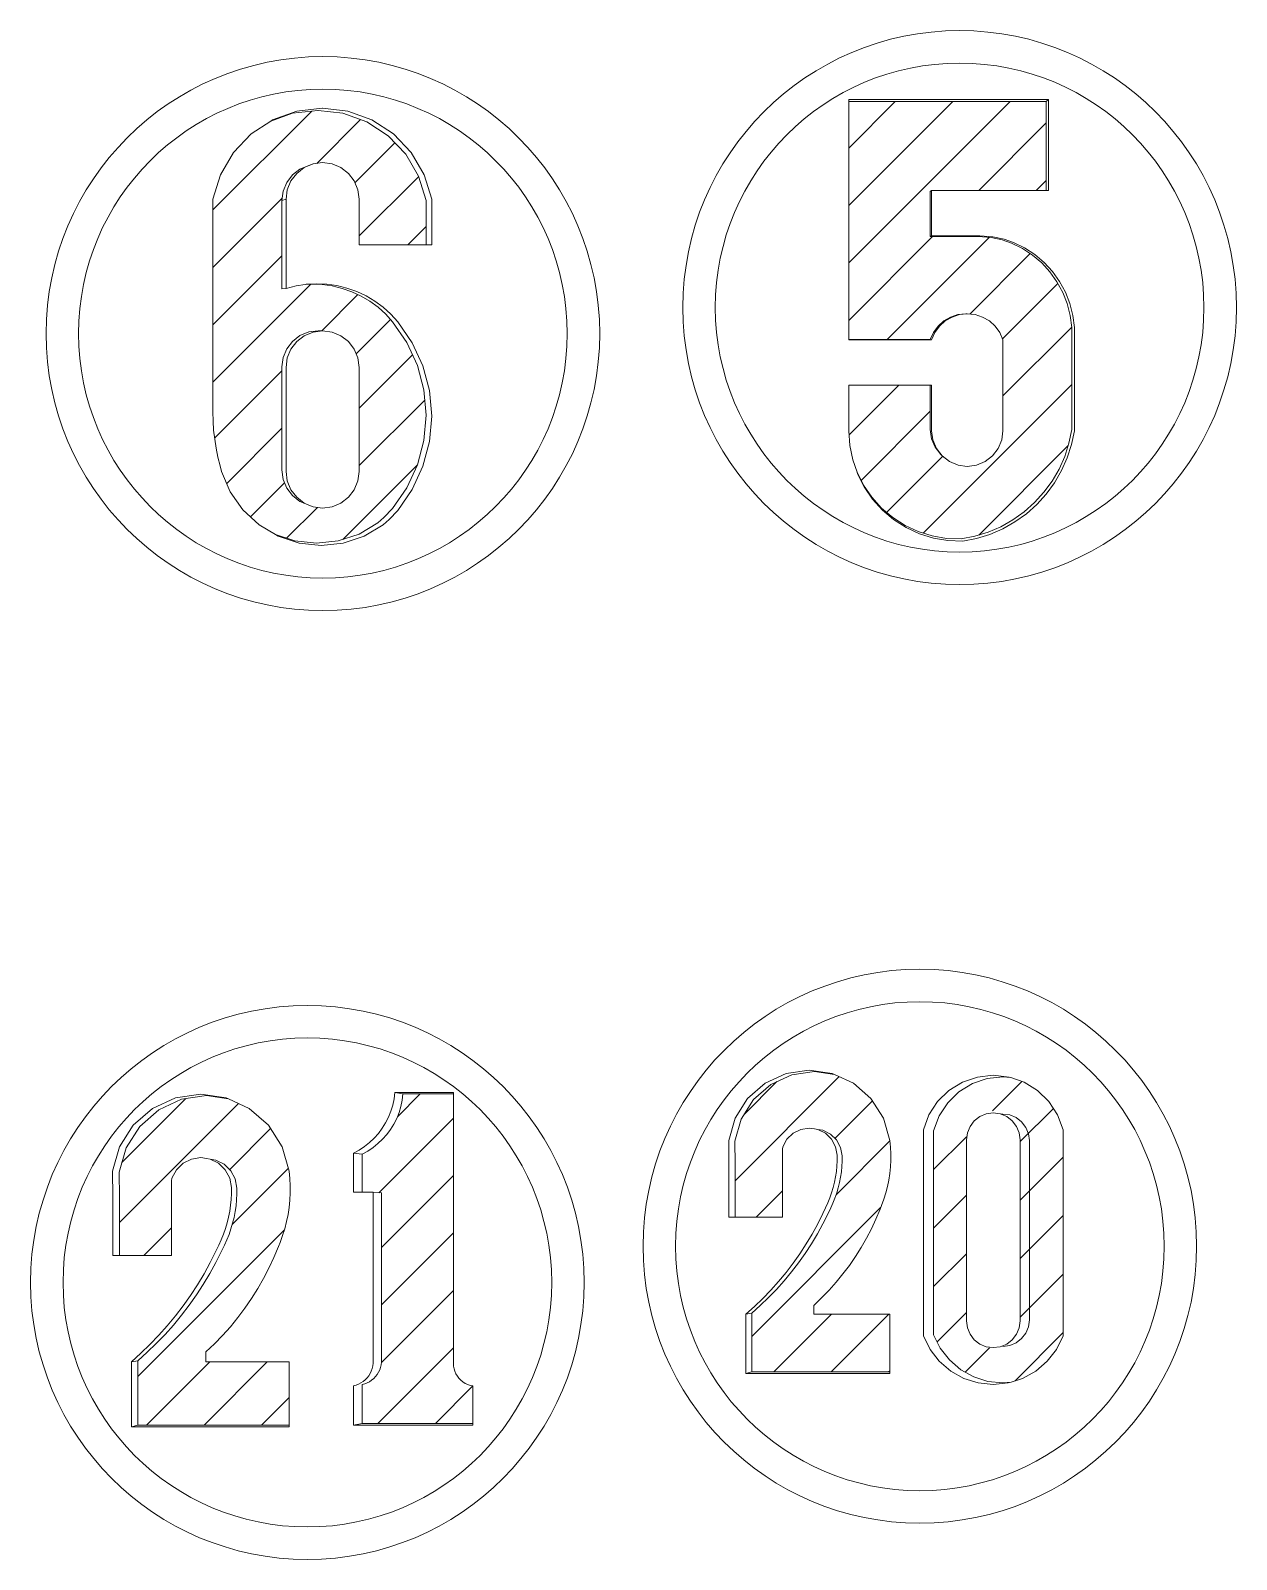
# Model space of a CAD drawing. Header units: inches. Extents: x 9 to 3530, y 10 to 1401.
# Drawn here: x 3040.7 to 3074.93, y 1357.15 to 1400.53 of the extents above; entities that cross this region are included whole.
import ezdxf

# ---------------------------------------------------------------- set-up
doc = ezdxf.new("R2010")
doc.units = ezdxf.units.IN
doc.header["$MEASUREMENT"] = 0
pattern_1 = [(45, (2389.0912, 1938.073), (-0.8148213, 0.8148213), [])]

msp = doc.modelspace()

# ---------------------------------------------------------------- hatches: boundary and pattern name
at = {"lineweight": 20}
h = msp.add_hatch(dxfattribs=at)
h.set_pattern_fill('ANSI31', color=256, scale=9.218651)
h.set_pattern_definition(pattern_1)
h.paths.add_polyline_path([(3069.635, 1393.681), (3069.402, 1393.935), (3069.14, 1394.157), (3068.852, 1394.345), (3068.543, 1394.497), (3068.276, 1394.59), (3067.964, 1394.656), (3067.595, 1394.681), (3066.239, 1394.681), (3066.239, 1395.993), (3069.525, 1395.993), (3069.525, 1398.514), (3063.925, 1398.514), (3063.925, 1391.761), (3066.239, 1391.761), (3066.329, 1391.963), (3066.459, 1392.141), (3066.623, 1392.289), (3066.814, 1392.4), (3067.024, 1392.468), (3067.266, 1392.493), (3067.51, 1392.468), (3067.722, 1392.399), (3067.915, 1392.287), (3068.081, 1392.138), (3068.212, 1391.958), (3068.302, 1391.754), (3068.302, 1389.173), (3068.268, 1388.911), (3068.167, 1388.667), (3068.006, 1388.457), (3067.796, 1388.296), (3067.551, 1388.194), (3067.289, 1388.16), (3067.026, 1388.194), (3066.782, 1388.296), (3066.552, 1388.472), (3066.374, 1388.704), (3066.274, 1388.946), (3066.239, 1389.206), (3066.239, 1390.464), (3063.925, 1390.464), (3063.925, 1389.173), (3063.953, 1388.756), (3064.036, 1388.346), (3064.158, 1387.995), (3064.344, 1387.626), (3064.579, 1387.284), (3064.856, 1386.977), (3065.172, 1386.709), (3065.521, 1386.485), (3065.896, 1386.311), (3066.292, 1386.187), (3066.7, 1386.118), (3067.114, 1386.103), (3067.501, 1386.179), (3067.877, 1386.295), (3068.239, 1386.451), (3068.582, 1386.645), (3068.903, 1386.874), (3069.197, 1387.135), (3069.463, 1387.427), (3069.695, 1387.744), (3069.893, 1388.085), (3070.053, 1388.445), (3070.174, 1388.82), (3070.255, 1389.206), (3070.255, 1391.761), (3070.253, 1392.105), (3070.21, 1392.446), (3070.125, 1392.779), (3069.999, 1393.099), (3069.835, 1393.402)])
h = msp.add_hatch(dxfattribs=at)
h.set_pattern_fill('ANSI31', color=256, scale=9.218651)
h.set_pattern_definition(pattern_1)
h.paths.add_polyline_path([(3050.972, 1392.267), (3050.777, 1392.481), (3050.562, 1392.675), (3050.328, 1392.847), (3050.079, 1392.994), (3049.817, 1393.117), (3049.543, 1393.213), (3049.262, 1393.281), (3048.975, 1393.321), (3048.685, 1393.333), (3048.487, 1393.322), (3048.232, 1393.281), (3047.949, 1393.207), (3047.83, 1393.198), (3047.83, 1395.706), (3047.865, 1395.972), (3047.967, 1396.22), (3048.131, 1396.433), (3048.344, 1396.597), (3048.592, 1396.699), (3048.719, 1396.743), (3048.987, 1396.779), (3049.256, 1396.743), (3049.507, 1396.64), (3049.722, 1396.475), (3049.887, 1396.259), (3049.991, 1396.009), (3050.026, 1395.74), (3050.026, 1394.449), (3051.924, 1394.449), (3051.924, 1395.706), (3051.712, 1396.396), (3051.347, 1397.018), (3050.848, 1397.54), (3050.244, 1397.934), (3049.565, 1398.18), (3048.858, 1398.263), (3048.849, 1398.263), (3048.132, 1398.18), (3047.519, 1397.958), (3046.958, 1397.592), (3046.455, 1397.065), (3046.086, 1396.436), (3045.871, 1395.74), (3045.871, 1389.705), (3045.877, 1389.447), (3045.894, 1389.189), (3045.923, 1388.933), (3045.962, 1388.677), (3046.013, 1388.424), (3046.075, 1388.173), (3046.121, 1388.019), (3046.364, 1387.44), (3046.724, 1386.927), (3047.185, 1386.501), (3047.647, 1386.229), (3048.198, 1386.046), (3048.816, 1385.98), (3049.433, 1386.046), (3050.023, 1386.241), (3050.558, 1386.557), (3050.725, 1386.711), (3050.972, 1386.963), (3051.379, 1387.554), (3051.679, 1388.206), (3051.863, 1388.9), (3051.924, 1389.615), (3051.863, 1390.33), (3051.679, 1391.024), (3051.379, 1391.676)])
h.paths.add_polyline_path([(3047.865, 1391.248), (3047.967, 1391.496), (3048.131, 1391.709), (3048.344, 1391.873), (3048.592, 1391.975), (3048.858, 1392.01), (3048.987, 1392.008), (3049.256, 1391.973), (3049.507, 1391.869), (3049.722, 1391.704), (3049.887, 1391.489), (3049.991, 1391.238), (3050.026, 1390.97), (3050.026, 1388.019), (3049.991, 1387.75), (3049.887, 1387.499), (3049.722, 1387.284), (3049.507, 1387.119), (3049.256, 1387.015), (3048.987, 1386.98), (3048.719, 1387.015), (3048.592, 1387.066), (3048.468, 1387.119), (3048.344, 1387.169), (3048.131, 1387.332), (3047.967, 1387.546), (3047.865, 1387.794), (3047.83, 1388.06), (3047.83, 1390.982)], flags=16)
h = msp.add_hatch(dxfattribs=at)
h.set_pattern_fill('ANSI31', color=256, scale=9.218651)
h.set_pattern_definition(pattern_1)
h.paths.add_polyline_path([(3065.087, 1364.107), (3062.935, 1364.107), (3062.935, 1364.36), (3063.154, 1364.57), (3063.365, 1364.788), (3063.567, 1365.015), (3063.759, 1365.25), (3063.941, 1365.493), (3064.113, 1365.743), (3064.275, 1366), (3064.426, 1366.264), (3064.566, 1366.533), (3064.695, 1366.808), (3064.812, 1367.088), (3064.852, 1367.197), (3064.918, 1367.372), (3064.975, 1367.551), (3065.023, 1367.732), (3065.061, 1367.916), (3065.09, 1368.101), (3065.109, 1368.288), (3065.118, 1368.475), (3065.117, 1368.663), (3065.107, 1368.85), (3065.087, 1369.037), (3064.906, 1369.672), (3064.552, 1370.229), (3064.055, 1370.664), (3063.515, 1370.912), (3062.951, 1370.993), (3062.304, 1370.9), (3061.71, 1370.627), (3061.218, 1370.196), (3060.868, 1369.644), (3060.689, 1369.015), (3060.695, 1368.362), (3060.695, 1366.857), (3062.042, 1366.857), (3062.042, 1368.835), (3062.169, 1369.073), (3062.343, 1369.243), (3062.561, 1369.352), (3062.802, 1369.389), (3062.951, 1369.365), (3063.042, 1369.352), (3063.046, 1369.35), (3063.19, 1369.327), (3063.406, 1369.22), (3063.578, 1369.051), (3063.692, 1368.838), (3063.735, 1368.601), (3063.735, 1368.448), (3063.728, 1368.296), (3063.713, 1368.144), (3063.691, 1367.993), (3063.662, 1367.843), (3063.626, 1367.695), (3063.582, 1367.548), (3063.531, 1367.404), (3063.474, 1367.263), (3063.41, 1367.124), (3063.338, 1366.966), (3063.191, 1366.674), (3063.034, 1366.388), (3062.865, 1366.108), (3062.687, 1365.835), (3062.498, 1365.568), (3062.299, 1365.309), (3062.091, 1365.057), (3061.874, 1364.814), (3061.648, 1364.578), (3061.412, 1364.352), (3061.169, 1364.134), (3061.169, 1362.469), (3065.087, 1362.469)])
h = msp.add_hatch(dxfattribs=at)
h.set_pattern_fill('ANSI31', color=256, scale=9.393641)
h.set_pattern_definition([(45, (2374.8097, 1948.69), (-0.8302884, 0.8302884), [])])
h.paths.add_polyline_path([(3066.333, 1369.314), (3066.333, 1363.525), (3066.52, 1363.145), (3066.78, 1362.81), (3067.101, 1362.535), (3067.472, 1362.329), (3067.876, 1362.203), (3068.298, 1362.16), (3068.53, 1362.183), (3068.86, 1362.287), (3069.235, 1362.494), (3069.559, 1362.773), (3069.822, 1363.111), (3070.011, 1363.494), (3070.011, 1369.34), (3069.853, 1369.763), (3069.607, 1370.14), (3069.285, 1370.455), (3068.901, 1370.691), (3068.523, 1370.821), (3068.298, 1370.846), (3067.854, 1370.797), (3067.432, 1370.652), (3067.052, 1370.418), (3066.732, 1370.106), (3066.488, 1369.732)])
h.paths.add_polyline_path([(3068.788, 1363.555), (3068.14, 1363.058), (3067.334, 1363.392), (3067.264, 1363.923), (3067.264, 1369.423), (3067.912, 1369.921), (3068.212, 1369.797), (3068.553, 1369.758), (3068.788, 1369.19)], flags=16)
h = msp.add_hatch(dxfattribs=at)
h.set_pattern_fill('ANSI31', color=256, scale=9.218651)
h.set_pattern_definition(pattern_1)
h.paths.add_polyline_path([(3048.035, 1362.759), (3045.676, 1362.759), (3045.676, 1363.037), (3045.916, 1363.267), (3046.147, 1363.506), (3046.369, 1363.755), (3046.579, 1364.013), (3046.779, 1364.279), (3046.968, 1364.553), (3047.145, 1364.835), (3047.311, 1365.124), (3047.464, 1365.419), (3047.606, 1365.72), (3047.734, 1366.027), (3047.778, 1366.147), (3047.85, 1366.339), (3047.913, 1366.535), (3047.965, 1366.734), (3048.007, 1366.935), (3048.039, 1367.138), (3048.059, 1367.343), (3048.069, 1367.548), (3048.069, 1367.754), (3048.057, 1367.959), (3048.035, 1368.164), (3047.837, 1368.86), (3047.449, 1369.471), (3046.904, 1369.948), (3046.312, 1370.22), (3045.694, 1370.309), (3044.985, 1370.207), (3044.334, 1369.907), (3043.794, 1369.435), (3043.41, 1368.83), (3043.213, 1368.141), (3043.22, 1367.424), (3043.22, 1365.775), (3044.697, 1365.775), (3044.697, 1367.943), (3044.836, 1368.203), (3045.027, 1368.39), (3045.266, 1368.509), (3045.53, 1368.55), (3045.694, 1368.523), (3045.794, 1368.509), (3045.798, 1368.507), (3045.956, 1368.483), (3046.192, 1368.364), (3046.381, 1368.18), (3046.506, 1367.946), (3046.553, 1367.686), (3046.553, 1367.519), (3046.545, 1367.352), (3046.529, 1367.185), (3046.505, 1367.019), (3046.473, 1366.855), (3046.433, 1366.692), (3046.385, 1366.532), (3046.33, 1366.374), (3046.267, 1366.219), (3046.197, 1366.067), (3046.118, 1365.893), (3045.957, 1365.574), (3045.784, 1365.26), (3045.6, 1364.953), (3045.404, 1364.654), (3045.197, 1364.361), (3044.979, 1364.077), (3044.751, 1363.801), (3044.513, 1363.534), (3044.265, 1363.276), (3044.007, 1363.028), (3043.74, 1362.789), (3043.74, 1360.964), (3048.035, 1360.964)])
h = msp.add_hatch(dxfattribs=at)
h.set_pattern_fill('ANSI31', color=256, scale=9.218651)
h.set_pattern_definition(pattern_1)
h.paths.add_polyline_path([(3053.107, 1362.114), (3053.037, 1362.147), (3052.972, 1362.188), (3052.912, 1362.237), (3052.858, 1362.292), (3052.812, 1362.353), (3052.772, 1362.419), (3052.741, 1362.49), (3052.719, 1362.563), (3052.705, 1362.639), (3052.7, 1362.716), (3052.7, 1370.357), (3051.267, 1370.357), (3051.245, 1370.178), (3051.209, 1370.002), (3051.157, 1369.83), (3051.091, 1369.663), (3051.01, 1369.502), (3050.916, 1369.349), (3050.808, 1369.205), (3050.689, 1369.07), (3050.559, 1368.947), (3050.418, 1368.835), (3050.268, 1368.736), (3050.11, 1368.65), (3050.11, 1367.568), (3050.422, 1367.568), (3050.66, 1367.551), (3050.66, 1362.746), (3050.65, 1362.672), (3050.632, 1362.599), (3050.607, 1362.529), (3050.574, 1362.461), (3050.535, 1362.398), (3050.489, 1362.339), (3050.437, 1362.285), (3050.379, 1362.236), (3050.317, 1362.194), (3050.251, 1362.159), (3050.182, 1362.131), (3050.11, 1362.11), (3050.11, 1361.011), (3053.255, 1361.011), (3053.255, 1362.074), (3053.18, 1362.09)])

# ---------------------------------------------------------------- linework, layer by layer
for p, q in [((3069.525, 1398.514), (3069.525, 1395.993)), ((3048.719, 1396.743), (3048.987, 1396.779)), ((3066.275, 1395.993), (3066.275, 1394.703)), ((3067.289, 1392.491), (3067.51, 1392.468)), ((3067.51, 1392.468), (3067.722, 1392.399)), ((3067.722, 1392.399), (3067.915, 1392.287)), ((3067.915, 1392.287), (3068.081, 1392.138)), ((3068.081, 1392.138), (3068.212, 1391.958)), ((3068.212, 1391.958), (3068.302, 1391.754)), ((3063.925, 1391.761), (3066.239, 1391.761)), ((3068.302, 1391.754), (3068.302, 1389.173)), ((3068.268, 1388.911), (3068.167, 1388.667)), ((3068.302, 1389.173), (3068.268, 1388.911)), ((3066.782, 1388.296), (3066.572, 1388.457)), ((3068.006, 1388.457), (3067.796, 1388.296)), ((3068.167, 1388.667), (3068.006, 1388.457)), ((3067.026, 1388.194), (3066.782, 1388.296)), ((3067.289, 1388.16), (3067.026, 1388.194)), ((3067.551, 1388.194), (3067.289, 1388.16)), ((3067.796, 1388.296), (3067.551, 1388.194)), ((3050.11, 1368.65), (3050.11, 1367.568)), ((3050.11, 1361.011), (3053.255, 1361.011))]:
    msp.add_line(p, q, dxfattribs=at)
for points in [[(3069.593, 1398.573), (3063.925, 1398.573), (3063.925, 1398.514)], [(3066.275, 1391.754), (3063.925, 1391.754), (3063.925, 1391.761), (3063.925, 1398.514), (3069.525, 1398.514), (3069.593, 1398.573), (3069.593, 1395.993), (3069.525, 1395.993), (3066.275, 1395.993), (3066.239, 1395.959), (3066.239, 1394.681), (3066.275, 1394.703), (3067.644, 1394.703), (3068.017, 1394.677), (3068.331, 1394.61), (3068.602, 1394.517), (3068.913, 1394.364), (3069.204, 1394.173), (3069.469, 1393.949), (3069.704, 1393.693), (3069.906, 1393.411)], [(3046.013, 1388.424), (3045.962, 1388.677), (3045.923, 1388.933), (3045.894, 1389.189), (3045.877, 1389.447), (3045.871, 1389.705), (3045.871, 1395.74), (3046.086, 1396.436), (3046.455, 1397.065), (3046.958, 1397.592), (3047.519, 1397.958), (3047.568, 1397.99), (3048.254, 1398.238), (3048.978, 1398.322), (3048.987, 1398.322), (3049.702, 1398.238), (3050.387, 1397.99), (3050.997, 1397.592)], [(3047.519, 1397.958), (3048.132, 1398.18), (3048.849, 1398.263), (3048.858, 1398.263), (3049.565, 1398.18), (3050.244, 1397.934), (3050.848, 1397.54), (3051.347, 1397.018), (3051.712, 1396.396), (3051.924, 1395.706), (3051.924, 1394.449)], [(3048.987, 1396.779), (3049.256, 1396.743), (3049.507, 1396.64), (3049.722, 1396.475), (3049.887, 1396.259), (3049.991, 1396.009), (3050.026, 1395.74), (3050.026, 1394.449), (3051.924, 1394.449), (3052.084, 1394.449), (3052.084, 1395.74), (3051.869, 1396.436), (3051.5, 1397.065), (3050.997, 1397.592)], [(3047.949, 1393.207), (3047.83, 1393.198), (3047.83, 1395.706)], [(3050.872, 1386.657), (3051.122, 1386.912), (3051.533, 1387.508), (3051.836, 1388.167), (3052.021, 1388.867), (3052.084, 1389.589), (3052.021, 1390.311), (3051.836, 1391.012), (3051.533, 1391.67), (3051.122, 1392.267), (3050.925, 1392.483), (3050.708, 1392.679), (3050.472, 1392.853), (3050.22, 1393.002), (3049.955, 1393.125), (3049.679, 1393.222), (3049.395, 1393.291), (3049.105, 1393.332), (3048.813, 1393.344), (3048.521, 1393.327), (3048.487, 1393.322), (3048.232, 1393.281), (3047.949, 1393.207), (3047.949, 1395.74)], [(3066.239, 1394.681), (3067.595, 1394.681), (3067.964, 1394.656), (3068.276, 1394.59), (3068.543, 1394.497), (3068.852, 1394.345), (3069.14, 1394.157), (3069.402, 1393.935), (3069.635, 1393.681), (3069.835, 1393.402), (3069.999, 1393.099), (3070.125, 1392.779), (3070.21, 1392.446), (3070.253, 1392.105), (3070.255, 1391.761), (3070.255, 1389.206), (3070.174, 1388.82), (3070.053, 1388.445), (3069.893, 1388.085), (3069.695, 1387.744), (3069.463, 1387.427), (3069.197, 1387.135), (3068.903, 1386.874), (3068.582, 1386.645), (3068.239, 1386.451), (3067.877, 1386.295), (3067.501, 1386.179), (3067.114, 1386.103), (3066.7, 1386.118), (3066.292, 1386.187), (3065.896, 1386.311), (3065.521, 1386.485), (3065.172, 1386.709), (3064.856, 1386.977), (3064.579, 1387.284), (3064.344, 1387.626), (3064.158, 1387.995)], [(3047.647, 1386.229), (3048.198, 1386.046), (3048.816, 1385.98), (3049.433, 1386.046), (3050.023, 1386.241), (3050.558, 1386.557), (3050.725, 1386.711), (3050.972, 1386.963), (3051.379, 1387.554), (3051.679, 1388.206), (3051.863, 1388.9), (3051.924, 1389.615), (3051.863, 1390.33), (3051.679, 1391.024), (3051.379, 1391.676), (3050.972, 1392.267), (3050.777, 1392.481), (3050.562, 1392.675), (3050.328, 1392.847), (3050.079, 1392.994), (3049.817, 1393.117), (3049.543, 1393.213), (3049.262, 1393.281), (3048.975, 1393.321), (3048.685, 1393.333), (3048.487, 1393.322)], [(3064.036, 1388.346), (3064.158, 1387.995), (3064.173, 1387.951), (3064.361, 1387.578), (3064.598, 1387.233), (3064.878, 1386.922), (3065.197, 1386.652), (3065.549, 1386.426), (3065.929, 1386.25), (3066.328, 1386.125), (3066.74, 1386.055), (3067.158, 1386.04), (3067.549, 1386.117), (3067.929, 1386.234), (3068.294, 1386.392), (3068.641, 1386.587), (3068.965, 1386.818), (3069.262, 1387.082), (3069.53, 1387.377), (3069.765, 1387.698), (3069.964, 1388.042), (3070.126, 1388.405), (3070.248, 1388.784), (3070.33, 1389.173), (3070.33, 1391.754), (3070.329, 1392.101), (3070.285, 1392.446), (3070.198, 1392.782), (3070.072, 1393.105), (3069.906, 1393.411)], [(3048.468, 1387.119), (3048.253, 1387.284), (3048.088, 1387.499), (3047.984, 1387.75), (3047.949, 1388.019), (3047.949, 1390.97), (3047.984, 1391.238), (3048.088, 1391.489), (3048.253, 1391.704), (3048.468, 1391.869), (3048.719, 1391.973), (3048.987, 1392.008)], [(3066.411, 1388.667), (3066.31, 1388.911), (3066.275, 1389.173), (3066.275, 1390.464), (3066.239, 1390.464), (3063.925, 1390.464), (3063.925, 1389.173), (3063.953, 1388.756), (3064.036, 1388.346)], [(3066.411, 1388.667), (3066.572, 1388.457), (3066.533, 1388.496), (3066.374, 1388.704), (3066.274, 1388.946), (3066.239, 1389.206), (3066.239, 1390.464)], [(3050.872, 1386.657), (3050.704, 1386.501), (3050.164, 1386.182), (3049.568, 1385.985), (3048.944, 1385.919), (3048.321, 1385.985), (3047.725, 1386.182), (3047.647, 1386.229), (3047.185, 1386.501), (3046.724, 1386.927), (3046.364, 1387.44), (3046.121, 1388.019), (3046.075, 1388.173), (3046.013, 1388.424)], [(3060.523, 1366.857), (3060.523, 1368.377), (3060.517, 1369.037), (3060.698, 1369.672), (3061.051, 1370.229), (3061.548, 1370.664), (3062.148, 1370.94), (3062.802, 1371.034), (3063.455, 1370.94), (3063.515, 1370.912), (3064.055, 1370.664), (3064.552, 1370.229), (3064.906, 1369.672), (3065.087, 1369.037), (3065.107, 1368.85), (3065.117, 1368.663), (3065.118, 1368.475), (3065.109, 1368.288), (3065.09, 1368.101), (3065.061, 1367.916), (3065.023, 1367.732), (3064.975, 1367.551), (3064.918, 1367.372), (3064.852, 1367.197), (3064.812, 1367.088), (3064.695, 1366.808), (3064.566, 1366.533), (3064.426, 1366.264), (3064.275, 1366), (3064.113, 1365.743), (3063.941, 1365.493), (3063.759, 1365.25), (3063.567, 1365.015), (3063.365, 1364.788), (3063.154, 1364.57), (3062.935, 1364.36), (3062.935, 1364.107), (3065.087, 1364.107), (3065.087, 1362.469), (3065.087, 1362.426), (3061.002, 1362.426)], [(3060.695, 1366.857), (3060.695, 1368.362), (3060.689, 1369.015), (3060.868, 1369.644), (3061.218, 1370.196), (3061.71, 1370.627), (3062.304, 1370.9), (3062.951, 1370.993), (3063.515, 1370.912)], [(3068.53, 1362.183), (3068.298, 1362.16), (3067.876, 1362.203), (3067.472, 1362.329), (3067.101, 1362.535), (3066.78, 1362.81), (3066.52, 1363.145), (3066.333, 1363.525), (3066.333, 1369.314), (3066.488, 1369.732), (3066.732, 1370.106), (3067.052, 1370.418), (3067.432, 1370.652), (3067.854, 1370.797), (3068.298, 1370.846), (3068.523, 1370.821)], [(3043.032, 1365.775), (3043.032, 1367.44), (3043.025, 1368.164), (3043.223, 1368.86), (3043.611, 1369.471), (3044.156, 1369.948), (3044.813, 1370.25), (3045.53, 1370.354), (3046.246, 1370.25), (3046.312, 1370.22), (3046.904, 1369.948), (3047.449, 1369.471), (3047.837, 1368.86), (3048.035, 1368.164), (3048.057, 1367.959), (3048.069, 1367.754), (3048.069, 1367.548), (3048.059, 1367.343), (3048.039, 1367.138), (3048.007, 1366.935), (3047.965, 1366.734), (3047.913, 1366.535), (3047.85, 1366.339), (3047.778, 1366.147), (3047.734, 1366.027), (3047.606, 1365.72), (3047.464, 1365.419), (3047.311, 1365.124), (3047.145, 1364.835), (3046.968, 1364.553), (3046.779, 1364.279), (3046.579, 1364.013), (3046.369, 1363.755), (3046.147, 1363.506), (3045.916, 1363.267), (3045.676, 1363.037), (3045.676, 1362.759), (3048.035, 1362.759), (3048.035, 1360.964), (3048.035, 1360.916), (3043.557, 1360.916)], [(3043.22, 1365.775), (3043.22, 1367.424), (3043.213, 1368.141), (3043.41, 1368.83), (3043.794, 1369.435), (3044.334, 1369.907), (3044.985, 1370.207), (3045.694, 1370.309), (3046.312, 1370.22)], [(3049.867, 1360.964), (3053.255, 1360.964), (3053.255, 1361.011), (3053.255, 1362.074), (3053.18, 1362.09), (3053.107, 1362.114), (3053.037, 1362.147), (3052.972, 1362.188), (3052.912, 1362.237), (3052.858, 1362.292), (3052.812, 1362.353), (3052.772, 1362.419), (3052.741, 1362.49), (3052.719, 1362.563), (3052.705, 1362.639), (3052.7, 1362.716), (3052.7, 1370.357), (3052.7, 1370.401), (3051.035, 1370.401), (3051.014, 1370.221), (3050.977, 1370.043), (3050.924, 1369.869), (3050.857, 1369.701), (3050.776, 1369.538), (3050.681, 1369.384), (3050.572, 1369.238), (3050.452, 1369.102), (3050.32, 1368.978), (3050.178, 1368.865), (3050.026, 1368.765), (3049.867, 1368.678), (3049.867, 1367.568), (3050.11, 1367.568), (3050.422, 1367.568), (3050.422, 1362.716), (3050.412, 1362.641), (3050.394, 1362.568), (3050.368, 1362.497), (3050.336, 1362.428), (3050.296, 1362.364), (3050.249, 1362.304), (3050.197, 1362.25), (3050.139, 1362.201), (3050.076, 1362.159), (3050.01, 1362.123), (3049.94, 1362.095), (3049.867, 1362.074), (3049.867, 1360.964), (3050.11, 1361.011), (3050.11, 1362.11), (3050.182, 1362.131), (3050.251, 1362.159), (3050.317, 1362.194), (3050.379, 1362.236), (3050.437, 1362.285), (3050.489, 1362.339), (3050.535, 1362.398), (3050.574, 1362.461), (3050.607, 1362.529), (3050.632, 1362.599), (3050.65, 1362.672), (3050.66, 1362.746), (3050.66, 1367.551), (3050.422, 1367.568)], [(3049.867, 1368.678), (3050.11, 1368.65), (3050.268, 1368.736), (3050.418, 1368.835), (3050.559, 1368.947), (3050.689, 1369.07), (3050.808, 1369.205), (3050.916, 1369.349), (3051.01, 1369.502), (3051.091, 1369.663), (3051.157, 1369.83), (3051.209, 1370.002), (3051.245, 1370.178), (3051.267, 1370.357)], [(3051.035, 1370.401), (3051.267, 1370.357), (3052.7, 1370.357)], [(3068.298, 1363.194), (3068.493, 1363.22), (3068.675, 1363.296), (3068.831, 1363.415), (3068.951, 1363.572), (3069.027, 1363.754), (3069.052, 1363.949), (3069.052, 1369.032), (3069.027, 1369.228), (3068.951, 1369.41), (3068.831, 1369.566), (3068.675, 1369.686), (3068.493, 1369.761), (3068.298, 1369.787), (3068.026, 1369.818), (3067.829, 1369.792), (3067.645, 1369.716), (3067.488, 1369.595), (3067.366, 1369.437), (3067.29, 1369.253), (3067.264, 1369.056), (3067.264, 1363.923)], [(3067.264, 1363.923), (3067.29, 1363.725), (3067.366, 1363.542), (3067.488, 1363.384), (3067.645, 1363.263), (3067.829, 1363.187), (3068.026, 1363.161), (3068.224, 1363.187), (3068.407, 1363.263), (3068.565, 1363.384), (3068.686, 1363.542), (3068.762, 1363.725), (3068.788, 1363.923), (3068.788, 1369.056), (3068.762, 1369.253), (3068.686, 1369.437), (3068.565, 1369.595), (3068.407, 1369.716), (3068.224, 1369.792), (3068.026, 1369.818)], [(3060.523, 1366.857), (3060.695, 1366.857), (3062.042, 1366.857), (3062.042, 1368.791), (3062.054, 1368.858), (3062.169, 1369.073), (3062.343, 1369.243), (3062.561, 1369.352), (3062.802, 1369.389), (3062.951, 1369.365), (3063.042, 1369.352), (3063.046, 1369.35)], [(3063.435, 1369.073), (3063.26, 1369.243), (3063.046, 1369.35), (3063.19, 1369.327), (3063.406, 1369.22), (3063.578, 1369.051), (3063.692, 1368.838), (3063.735, 1368.601), (3063.735, 1368.448), (3063.728, 1368.296), (3063.713, 1368.144), (3063.691, 1367.993), (3063.662, 1367.843), (3063.626, 1367.695), (3063.582, 1367.548), (3063.531, 1367.404), (3063.474, 1367.263), (3063.41, 1367.124), (3063.338, 1366.966), (3063.191, 1366.674), (3063.034, 1366.388), (3062.865, 1366.108), (3062.687, 1365.835), (3062.498, 1365.568), (3062.299, 1365.309), (3062.091, 1365.057), (3061.874, 1364.814), (3061.648, 1364.578), (3061.412, 1364.352), (3061.169, 1364.134)], [(3063.435, 1369.073), (3063.549, 1368.858), (3063.593, 1368.618), (3063.593, 1368.464), (3063.585, 1368.31), (3063.571, 1368.156), (3063.549, 1368.004), (3063.519, 1367.853), (3063.482, 1367.703), (3063.438, 1367.555), (3063.387, 1367.41), (3063.329, 1367.267), (3063.264, 1367.127), (3063.192, 1366.967), (3063.044, 1366.672), (3062.885, 1366.383), (3062.715, 1366.101), (3062.534, 1365.825), (3062.344, 1365.556), (3062.143, 1365.294), (3061.933, 1365.04), (3061.713, 1364.794), (3061.485, 1364.556), (3061.247, 1364.327), (3061.002, 1364.107), (3061.002, 1362.426), (3061.169, 1362.469), (3065.087, 1362.469)], [(3043.032, 1365.775), (3043.22, 1365.775), (3044.697, 1365.775), (3044.697, 1367.894), (3044.71, 1367.968), (3044.836, 1368.203), (3045.027, 1368.39), (3045.266, 1368.509), (3045.53, 1368.55), (3045.694, 1368.523), (3045.794, 1368.509), (3045.798, 1368.507)], [(3046.224, 1368.203), (3046.033, 1368.39), (3045.798, 1368.507), (3045.956, 1368.483), (3046.192, 1368.364), (3046.381, 1368.18), (3046.506, 1367.946), (3046.553, 1367.686), (3046.553, 1367.519), (3046.545, 1367.352), (3046.529, 1367.185), (3046.505, 1367.019), (3046.473, 1366.855), (3046.433, 1366.692), (3046.385, 1366.532), (3046.33, 1366.374), (3046.267, 1366.219), (3046.197, 1366.067), (3046.118, 1365.893), (3045.957, 1365.574), (3045.784, 1365.26), (3045.6, 1364.953), (3045.404, 1364.654), (3045.197, 1364.361), (3044.979, 1364.077), (3044.751, 1363.801), (3044.513, 1363.534), (3044.265, 1363.276), (3044.007, 1363.028), (3043.74, 1362.789)], [(3046.224, 1368.203), (3046.349, 1367.968), (3046.397, 1367.705), (3046.397, 1367.536), (3046.389, 1367.367), (3046.373, 1367.199), (3046.349, 1367.032), (3046.316, 1366.866), (3046.276, 1366.702), (3046.228, 1366.539), (3046.172, 1366.38), (3046.108, 1366.223), (3046.037, 1366.07), (3045.958, 1365.895), (3045.795, 1365.572), (3045.621, 1365.255), (3045.435, 1364.945), (3045.237, 1364.643), (3045.028, 1364.347), (3044.808, 1364.06), (3044.578, 1363.782), (3044.337, 1363.512), (3044.086, 1363.251), (3043.826, 1363.001), (3043.557, 1362.759), (3043.557, 1360.916), (3043.74, 1360.964), (3048.035, 1360.964)], [(3061.002, 1364.107), (3061.169, 1364.134), (3061.169, 1362.469)], [(3043.557, 1362.759), (3043.74, 1362.789), (3043.74, 1360.964)]]:
    msp.add_lwpolyline(points, dxfattribs=at)
for points in [[(3047.949, 1395.74), (3047.984, 1396.009), (3048.088, 1396.259), (3048.253, 1396.475), (3048.468, 1396.64), (3048.719, 1396.743), (3048.592, 1396.699), (3048.344, 1396.597), (3048.131, 1396.433), (3047.967, 1396.22), (3047.865, 1395.972), (3047.83, 1395.706)], [(3066.275, 1391.754), (3066.366, 1391.958), (3066.496, 1392.138), (3066.662, 1392.287), (3066.855, 1392.399), (3067.067, 1392.468), (3067.289, 1392.491), (3067.243, 1392.491), (3067.024, 1392.468), (3066.814, 1392.4), (3066.623, 1392.289), (3066.459, 1392.141), (3066.329, 1391.963), (3066.239, 1391.761)], [(3049.722, 1387.284), (3049.507, 1387.119), (3049.256, 1387.015), (3048.987, 1386.98), (3048.719, 1387.015), (3048.592, 1387.066), (3048.468, 1387.119), (3048.344, 1387.169), (3048.131, 1387.332), (3047.967, 1387.546), (3047.865, 1387.794), (3047.83, 1388.06), (3047.83, 1390.982), (3047.865, 1391.248), (3047.967, 1391.496), (3048.131, 1391.709), (3048.344, 1391.873), (3048.592, 1391.975), (3048.858, 1392.01), (3048.987, 1392.008), (3049.256, 1391.973), (3049.507, 1391.869), (3049.722, 1391.704), (3049.887, 1391.489), (3049.991, 1391.238), (3050.026, 1390.97), (3050.026, 1388.019), (3049.991, 1387.75), (3049.887, 1387.499)], [(3069.559, 1362.773), (3069.235, 1362.494), (3068.86, 1362.287), (3068.53, 1362.183), (3068.452, 1362.159), (3068.026, 1362.116), (3067.601, 1362.159), (3067.192, 1362.287), (3066.818, 1362.494), (3066.493, 1362.773), (3066.231, 1363.111), (3066.042, 1363.494), (3066.042, 1369.34), (3066.199, 1369.763), (3066.445, 1370.14), (3066.768, 1370.455), (3067.152, 1370.691), (3067.578, 1370.838), (3068.026, 1370.888), (3068.474, 1370.838), (3068.523, 1370.821), (3068.901, 1370.691), (3069.285, 1370.455), (3069.607, 1370.14), (3069.853, 1369.763), (3070.011, 1369.34), (3070.011, 1363.494), (3069.822, 1363.111)]]:
    msp.add_lwpolyline(points, close=True, dxfattribs=at)
for centre, radius in [((3067.071, 1392.668), 7.858), ((3048.995, 1391.929), 7.858), ((3067.071, 1392.668), 6.936), ((3048.995, 1391.929), 6.936), ((3065.942, 1366.038), 7.858), ((3048.554, 1365.009), 7.858), ((3065.942, 1366.038), 6.936), ((3048.554, 1365.009), 6.936)]:
    msp.add_circle(centre, radius, dxfattribs=at)

doc.saveas('drawing.dxf')
